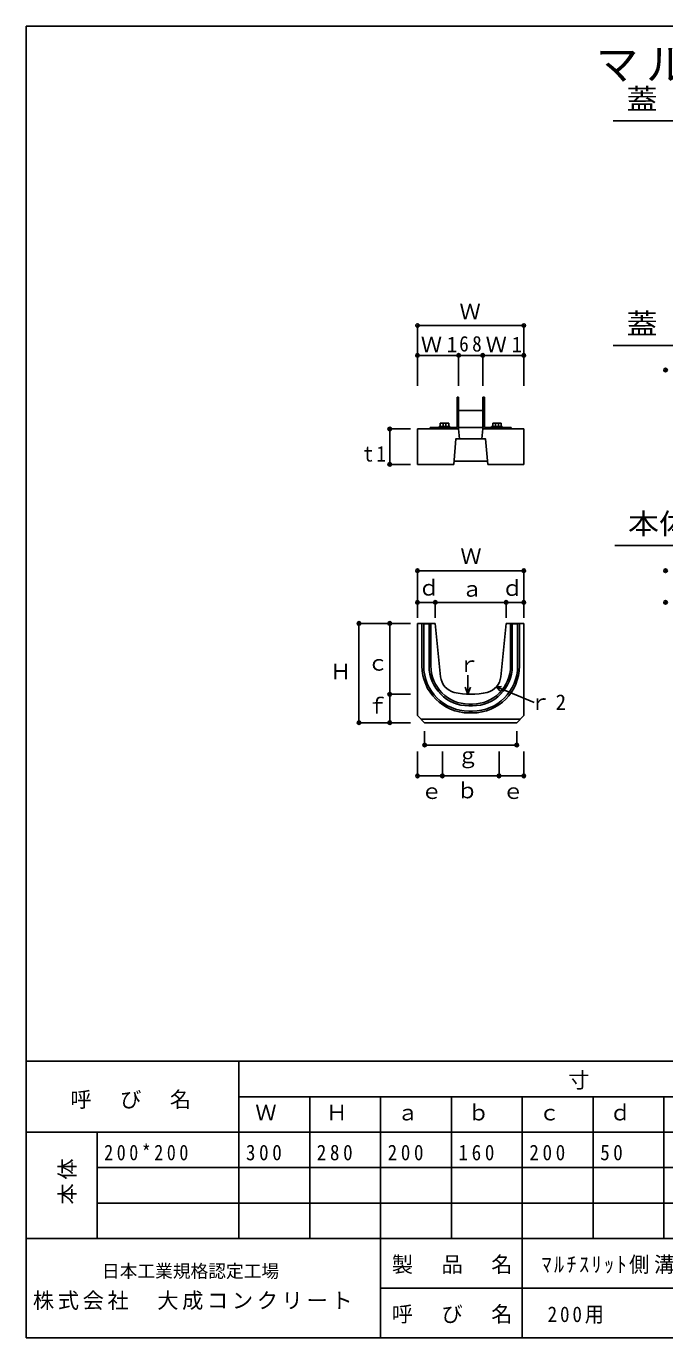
# Model space of a CAD drawing. Units: millimetres, scale not verified. Extents: x -2720 to 2680, y -1900 to 1800.
# Drawn here: x -2720 to -918, y -1900 to 1800 of the extents above; entities that cross this region are included whole.
import ezdxf
from ezdxf.enums import TextEntityAlignment as Align

# ---------------------------------------------------------------- set-up
doc = ezdxf.new("R2010")
doc.units = ezdxf.units.MM
doc.header["$LTSCALE"] = 20
doc.header["$PDMODE"] = 32
doc.header["$PDSIZE"] = 10
for name, color, linetype in [('0-1', 2, 'Continuous'), ('0-2', 7, 'Continuous'), ('0-F', 2, 'Continuous')]:
    doc.layers.add(name, color=color, linetype=linetype)
doc.styles.add('ＭＳ ゴシック', font='')
doc.styles.get('ＭＳ ゴシック').set_extended_font_data('MS Gothic')

msp = doc.modelspace()

# ---------------------------------------------------------------- linework, layer by layer
at = {"layer": '0-1'}
for p, q in [((-1504.02, 753.91), (-1504.02, 668.41)), ((-1504.02, 753.91), (-1499.52, 753.91)), ((-1431.52, 753.91), (-1431.52, 715.91)), ((-1431.52, 753.91), (-1427.02, 753.91)), ((-1427.02, 753.91), (-1427.02, 668.41)), ((-1499.52, 715.91), (-1499.52, 663.91)), ((-1431.52, 715.91), (-1431.52, 663.91)), ((-1579.52, 668.41), (-1504.02, 668.41)), ((-1579.52, 668.41), (-1579.52, 663.91)), ((-1554.52, 670.41), (-1554.52, 668.41)), ((-1554.52, 670.41), (-1524.52, 670.41)), ((-1551.52, 680.41), (-1527.52, 680.41)), ((-1551.52, 680.41), (-1551.52, 670.41)), ((-1549.52, 668.41), (-1549.52, 663.91)), ((-1543.52, 680.41), (-1543.52, 670.41)), ((-1535.52, 680.41), (-1535.52, 670.41)), ((-1529.52, 668.41), (-1529.52, 663.91)), ((-1527.52, 680.41), (-1527.52, 670.41)), ((-1524.52, 670.41), (-1524.52, 668.41)), ((-1499.52, 668.41), (-1431.52, 668.41)), ((-1427.02, 668.41), (-1351.52, 668.41)), ((-1406.52, 670.41), (-1376.52, 670.41)), ((-1406.52, 670.41), (-1406.52, 668.41)), ((-1403.52, 680.41), (-1403.52, 670.41)), ((-1403.52, 680.41), (-1379.52, 680.41)), ((-1401.52, 668.41), (-1401.52, 663.91)), ((-1395.52, 680.41), (-1395.52, 670.41)), ((-1387.52, 680.41), (-1387.52, 670.41)), ((-1381.52, 668.41), (-1381.52, 663.91)), ((-1379.52, 680.41), (-1379.52, 670.41)), ((-1376.52, 670.41), (-1376.52, 668.41)), ((-1351.52, 668.41), (-1351.52, 663.91)), ((-1579.52, 663.91), (-1499.52, 663.91)), ((-1430.52, 663.91), (-1350.52, 663.91))]:
    msp.add_line(p, q, dxfattribs=at)
at = {"layer": '0-1', "color": 3}
for p, q in [((-1615.52, 663.91), (-1615.52, 563.91)), ((-1615.52, 663.91), (-1579.52, 663.91)), ((-1499.52, 663.91), (-1497.02, 635.91)), ((-1431.52, 663.91), (-1434.02, 635.91)), ((-1315.52, 663.91), (-1350.52, 663.91)), ((-1315.52, 663.91), (-1315.52, 563.91)), ((-1615.52, 563.91), (-1602.41, 563.91)), ((-1602.41, 563.91), (-1513.52, 563.91)), ((-1512.77, 572.91), (-1418.28, 572.91)), ((-1417.52, 563.91), (-1315.52, 563.91)), ((-1615.52, 115.24), (-1615.52, -144.76)), ((-1615.52, 115.24), (-1600.63, 115.24)), ((-1603.02, 115.24), (-1578.02, 115.24)), ((-1603.02, 115.24), (-1598.02, 114.24)), ((-1603.02, 115.24), (-1603.02, -4.76)), ((-1600.63, 115.24), (-1565.52, 115.24)), ((-1583.02, 114.24), (-1598.02, 114.24)), ((-1598.02, 114.24), (-1598.02, -4.76)), ((-1578.02, 115.24), (-1583.02, 114.24)), ((-1583.02, 114.24), (-1583.02, -4.76)), ((-1578.02, 115.24), (-1578.02, -4.76)), ((-1565.52, 115.24), (-1550.44, -35.55)), ((-1365.52, 115.24), (-1380.6, -35.55)), ((-1365.52, 115.24), (-1350.63, 115.24)), ((-1315.52, 115.24), (-1365.52, 115.24)), ((-1328.02, 115.24), (-1353.02, 115.24)), ((-1353.02, 115.24), (-1348.02, 114.24)), ((-1353.02, 115.24), (-1353.02, -4.76)), ((-1348.02, 114.24), (-1333.02, 114.24)), ((-1348.02, 114.24), (-1348.02, -4.76)), ((-1328.02, 115.24), (-1333.02, 114.24)), ((-1333.02, 114.24), (-1333.02, -4.76)), ((-1328.02, 115.24), (-1328.02, -4.76)), ((-1315.52, 115.24), (-1315.52, -144.76)), ((-1615.52, -144.76), (-1595.52, -164.76)), ((-1460.52, -112.26), (-1470.52, -112.26)), ((-1460.52, -117.26), (-1470.52, -117.26)), ((-1460.52, -132.26), (-1470.52, -132.26)), ((-1460.52, -137.26), (-1470.52, -137.26)), ((-1335.52, -164.76), (-1315.52, -144.76)), ((-1605.52, -154.76), (-1465.52, -154.76)), ((-1595.52, -164.76), (-1335.52, -164.76)), ((-1325.52, -154.76), (-1465.52, -154.76))]:
    msp.add_line(p, q, dxfattribs=at)
at = {"layer": '0-1'}
msp.add_lwpolyline([(-1499.52, 753.91), (-1499.52, 715.91), (-1431.52, 715.91)], dxfattribs=at)
at = {"layer": '0-1', "color": 3}
msp.add_lwpolyline([(-1513.52, 563.91), (-1507.49, 635.91), (-1423.55, 635.91), (-1417.52, 563.91)], dxfattribs=at)
for centre, radius, start, end in [((-1470.52, -4.76), 132.5, 180, 270), ((-1470.52, -4.76), 127.5, 180, 270), ((-1470.52, -4.76), 112.5, 180, 270), ((-1470.52, -4.76), 107.5, 180, 270), ((-1500.68, -30.58), 50, 185.71, 256.44), ((-1460.52, -4.76), 112.5, 270, 0), ((-1460.52, -4.76), 107.5, 270, 0), ((-1460.52, -4.76), 127.5, 270, 0), ((-1460.52, -4.76), 132.5, 270, 0), ((-1430.35, -30.58), 50, 283.56, 354.29), ((-1465.52, 115.24), 200, 256.44, 283.56)]:
    msp.add_arc(centre, radius, start, end, dxfattribs=at)
at = {"layer": '0-2', "color": 2}
for p, q in [((-1063.02, 1532.98), (-560.23, 1532.98)), ((-1063.02, 899.2), (-560.23, 899.2)), ((-1058.94, 335.06), (-460.41, 335.06))]:
    msp.add_line(p, q, dxfattribs=at)
at = {"layer": '0-2'}
for p, q in [((-1315.52, 955.61), (-1615.52, 955.61)), ((-1615.52, 955.61), (-1615.52, 785.97)), ((-1315.52, 955.61), (-1315.52, 785.97)), ((-1615.52, 871.55), (-1498.02, 871.55)), ((-1615.52, 871.55), (-1615.52, 785.97)), ((-1499.52, 871.55), (-1499.52, 785.97)), ((-1431.52, 871.55), (-1431.52, 785.97)), ((-1315.52, 871.55), (-1315.52, 785.97)), ((-1635.82, 663.91), (-1693.99, 663.91)), ((-1315.52, 263.91), (-1615.52, 263.91)), ((-1615.52, 263.91), (-1615.52, 131.2)), ((-1315.52, 263.91), (-1315.52, 131.2)), ((-1565.52, 174.63), (-1615.52, 174.63)), ((-1615.52, 174.63), (-1615.52, 131.2)), ((-1365.52, 174.63), (-1565.52, 174.63)), ((-1565.52, 174.63), (-1565.52, 131.2)), ((-1315.52, 174.63), (-1365.52, 174.63)), ((-1365.52, 174.63), (-1365.52, 131.2)), ((-1315.52, 174.63), (-1315.52, 131.2)), ((-1780.9, 115.24), (-1780.9, -164.76)), ((-1780.9, 115.24), (-1635.82, 115.24)), ((-1693.99, 115.24), (-1693.99, -84.76)), ((-1693.99, 115.24), (-1635.82, 115.24)), ((-1473.17, -84.61), (-1480.7, -64.73)), ((-1392.98, -63.8), (-1378.57, -62.99)), ((-1693.99, -84.76), (-1635.82, -84.76)), ((-1693.99, -84.76), (-1693.99, -164.76)), ((-1780.9, -164.76), (-1635.82, -164.76)), ((-1693.99, -164.76), (-1635.82, -164.76)), ((-1595.52, -227.86), (-1595.52, -188.72)), ((-1335.52, -227.86), (-1335.52, -188.72)), ((-1615.52, -314.9), (-1615.52, -246.44)), ((-1595.52, -227.86), (-1335.52, -227.86)), ((-1545.52, -314.9), (-1545.52, -246.44)), ((-1385.52, -314.9), (-1385.52, -246.44)), ((-1315.52, -314.9), (-1315.52, -246.44)), ((-1615.52, -314.9), (-1545.52, -314.9)), ((-1545.52, -314.9), (-1385.52, -314.9)), ((-1385.52, -314.9), (-1315.52, -314.9)), ((-2720, -1120), (680, -1120)), ((-2120, -1120), (-2120, -1620)), ((-2120, -1220), (280, -1220)), ((-1920, -1220), (-1920, -1620)), ((-1720, -1220), (-1720, -1620)), ((-1520, -1220), (-1520, -1620)), ((-1320, -1220), (-1320, -1620)), ((-1120, -1220), (-1120, -1620)), ((-920, -1220), (-920, -1620)), ((-2720, -1320), (680, -1320)), ((-2520, -1320), (-2520, -1620)), ((-2520, -1420), (680, -1420)), ((-2520, -1520), (680, -1520))]:
    msp.add_line(p, q, dxfattribs=at)
for points in [[(-1498.02, 871.55), (-1433.02, 871.55), (-1315.52, 871.55)], [(-1635.82, 563.91), (-1693.99, 563.91), (-1693.99, 663.91)], [(-1473.17, -31.13), (-1473.17, -84.61), (-1465.64, -64.73)], [(-1286.05, -108.17), (-1392.98, -63.8), (-1383.38, -74.57)]]:
    msp.add_lwpolyline(points, dxfattribs=at)
for p in [(-1615.52, 955.61), (-1315.52, 955.61), (-1615.52, 871.55), (-1499.52, 871.55), (-1431.52, 871.55), (-1315.52, 871.55), (-915.52, 830.13), (-1693.99, 663.91), (-1693.99, 563.91), (-1615.52, 263.91), (-1315.52, 263.91), (-915.52, 263.91), (-1615.52, 174.63), (-1565.52, 174.63), (-1365.52, 174.63), (-1315.52, 174.63), (-915.52, 174.63), (-1780.9, 115.24), (-1693.99, 115.24), (-1693.99, -84.76), (-1780.9, -164.76), (-1693.99, -164.76), (-1595.52, -227.86), (-1335.52, -227.86), (-1615.52, -314.9), (-1545.52, -314.9), (-1385.52, -314.9), (-1315.52, -314.9)]:
    msp.add_point(p, dxfattribs=at)
at = {"layer": '0-F'}
for p, q in [((-2720, 1800), (-2720, -1900)), ((-2720, 1800), (2680, 1800)), ((-2720, -1620), (2680, -1620)), ((-1720, -1620), (-1720, -1900)), ((-1320, -1620), (-1320, -1900)), ((-1720, -1760), (1620, -1760)), ((-2720, -1900), (2680, -1900))]:
    msp.add_line(p, q, dxfattribs=at)

# ---------------------------------------------------------------- texts
at = {"layer": '0-2', "style": 'ＭＳ ゴシック', "width": 1.1}
for s, p in [('蓋\u3000平面図', (-1026.05, 1547.77)), ('蓋\u3000側面図', (-1026.05, 913.98)), ('本体\u3000側面図', (-1021.97, 349.85))]:
    msp.add_text(s, height=58.65, dxfattribs=at).set_placement(p, align=Align.BOTTOM_LEFT)
at = {"layer": '0-2', "style": 'ＭＳ ゴシック'}
for s, p in [('Ｗ', (-1497.22, 959.8)), ('Ｗ', (-1494.78, 270.1)), ('ｄ', (-1613.33, 180.63)), ('ａ', (-1491.96, 177.44)), ('ｄ', (-1378.13, 179.81)), ('Ｈ', (-1862.33, -55.3)), ('ｃ', (-1757.5, -31.22)), ('ｒ', (-1500.72, -34.87)), ('ｆ', (-1759.14, -152.64)), ('ｇ', (-1503.24, -291.84)), ('ｂ', (-1505.38, -391.29)), ('ｅ', (-1605.89, -393.15)), ('ｅ', (-1375.89, -393.15)), ('Ｗ', (-2073.45, -1300)), ('Ｈ', (-1873.45, -1300)), ('ａ', (-1673.45, -1300)), ('ｂ', (-1473.45, -1300)), ('ｃ', (-1273.45, -1300)), ('ｄ', (-1073.45, -1300))]:
    msp.add_text(s, height=43.99, dxfattribs=at).set_placement(p, align=Align.BOTTOM_LEFT)
at = {"layer": '0-2', "color": 3, "insert": (-1112.32, 1638.3), "char_height": 87.98, "attachment_point": 7, "style": 'ＭＳ ゴシック'}
msp.add_mtext('\\T1.18;マルチスリット側溝\u3000Ｒ\u3000Ⅰ型\u3000200用', dxfattribs=at)
at = {"layer": '0-2', "char_height": 43.99, "attachment_point": 7, "style": 'ＭＳ ゴシック'}
for s, insert in [('\\T1.36;\\W0.9;68', (-1498.02, 881.55)), ('\\T1.22;Ｗ1', (-1606.38, 880.26)), ('\\T1.22;Ｗ1', (-1423.44, 880.26)), ('\\T1.36;\\W0.9;t1', (-1767.96, 571.22)), ('\\T1.22;ｒ2', (-1299.31, -128.8)), ('\\T1.17;寸\u3000\u3000\u3000\u3000\u3000\u3000法', (-1190.57, -1200)), ('\\T1.17;呼\u3000び\u3000名', (-2595.35, -1254.61)), ('\\T1.39;\\W0.85;200*200', (-2500, -1400)), ('\\T1.38;\\W0.9;300', (-2100, -1400)), ('\\T1.38;\\W0.9;280', (-1900, -1400)), ('\\T1.38;\\W0.9;200', (-1700, -1400)), ('\\T1.38;\\W0.9;160', (-1500, -1400)), ('\\T1.38;\\W0.9;200', (-1300, -1400)), ('\\T1.36;\\W0.9;50', (-1100, -1400)), ('\\T1.3;\\W0.9;200用', (-1248.48, -1860.7))]:
    msp.add_mtext(s, dxfattribs=dict(at, insert=insert))
at = {"layer": '0-2', "insert": (-2577.49, -1524.25), "char_height": 43.99, "attachment_point": 7, "rotation": 90, "style": 'ＭＳ ゴシック'}
msp.add_mtext('\\T1.17;本体', dxfattribs=at)
at = {"layer": '0-F', "color": 4, "style": 'ＭＳ ゴシック'}
msp.add_text('日本工業規格認定工場', height=36.66, dxfattribs=at).set_placement((-2506.22, -1741.22), align=Align.BOTTOM_LEFT)
at = {"layer": '0-F', "color": 7, "char_height": 43.99, "attachment_point": 7, "style": 'ＭＳ ゴシック'}
for s, insert in [('\\T1.17;製\u3000品\u3000名', (-1688.33, -1720)), ('\\T1.24;\\W0.95;ﾏﾙﾁｽﾘｯﾄ側溝\u3000Ｒ\u3000Ⅰ型', (-1265.82, -1720)), ('\\T1.17;株式会社\u3000大成コンクリート', (-2701.23, -1822.03)), ('\\T1.17;呼\u3000び\u3000名', (-1688.33, -1860))]:
    msp.add_mtext(s, dxfattribs=dict(at, insert=insert))

doc.saveas('drawing.dxf')
